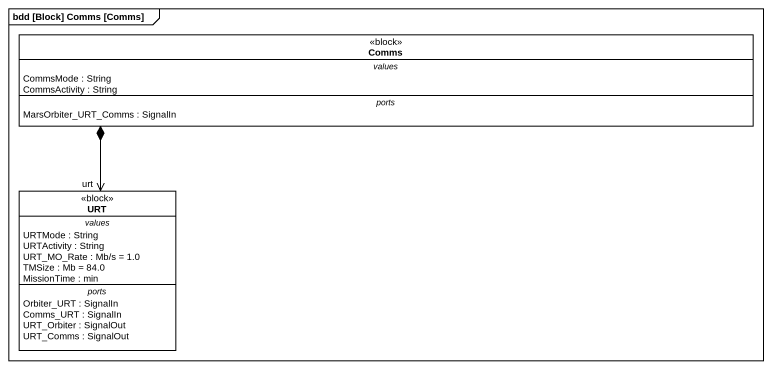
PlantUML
@startuml
mainframe bdd [Block] Comms [Comms]
hide circle
hide empty members
class Comms <<block>> {
  -- values --
  CommsMode : String
  CommsActivity : String
  -- ports --
  MarsOrbiter_URT_Comms : SignalIn
}
class URT <<block>> {
  -- values --
  URTMode : String
  URTActivity : String
  URT_MO_Rate : Mb/s = 1.0
  TMSize : Mb = 84.0
  MissionTime : min
  -- ports --
  Orbiter_URT : SignalIn
  Comms_URT : SignalIn
  URT_Orbiter : SignalOut
  URT_Comms : SignalOut
}
Comms *--> "urt" URT
@enduml
